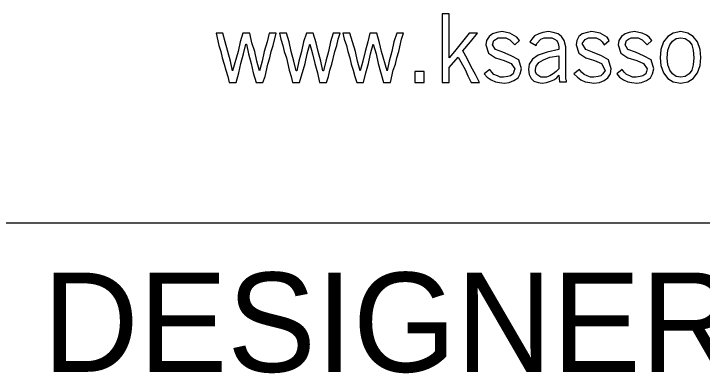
# Model space of a CAD drawing. Extents: x -4.8 to 34, y -3.1 to 22.
# Drawn here: x 32.021 to 32.714, y 2.849 to 3.211 of the extents above; entities that cross this region are included whole.
import ezdxf

# ---------------------------------------------------------------- set-up
doc = ezdxf.new("R2010")
doc.units = 0
for name, color, linetype in [('DV_X_Property_Line', 7, 'Continuous'), ('GE_X_Alignment', 7, 'Continuous'), ('RW_X_Esmt_SH', 7, 'Continuous')]:
    doc.layers.add(name, color=color, linetype=linetype)

msp = doc.modelspace()

# ---------------------------------------------------------------- linework, layer by layer
at = {"layer": 'DV_X_Property_Line'}
for points in [[(32.46802, 3.16708), (32.47496, 3.15459), (32.47774, 3.14834), (32.48121, 3.1414), (32.48954, 3.1414), (32.48537, 3.14973), (32.48121, 3.15737), (32.47705, 3.16569), (32.47288, 3.17333), (32.48052, 3.18235), (32.48746, 3.19137), (32.47913, 3.19137), (32.46455, 3.17264), (32.459, 3.16639), (32.459, 3.21081), (32.45206, 3.21081), (32.45206, 3.1414), (32.459, 3.1414), (32.459, 3.15667)], [(32.2376, 3.1414), (32.24454, 3.1414), (32.24732, 3.15112), (32.2494, 3.16084), (32.25217, 3.17055), (32.25426, 3.18027), (32.25495, 3.18027), (32.25703, 3.17055), (32.25981, 3.16084), (32.26189, 3.15112), (32.26467, 3.1414), (32.27161, 3.1414), (32.27369, 3.14765), (32.27647, 3.16014), (32.27855, 3.16639), (32.27994, 3.17264), (32.28202, 3.17888), (32.28479, 3.19137), (32.27785, 3.19137), (32.27577, 3.18235), (32.273, 3.17264), (32.27091, 3.16292), (32.26814, 3.1532), (32.26536, 3.16292), (32.26328, 3.17264), (32.2605, 3.18166), (32.25842, 3.19137), (32.25148, 3.19137), (32.2487, 3.18235), (32.24662, 3.17264), (32.24107, 3.1532), (32.23899, 3.16292), (32.23343, 3.18235), (32.23135, 3.19137), (32.22441, 3.19137), (32.22719, 3.17888), (32.22927, 3.17264), (32.23066, 3.16639), (32.23274, 3.16014), (32.23413, 3.1539), (32.23621, 3.14765)], [(32.30145, 3.1414), (32.30839, 3.1414), (32.31394, 3.16084), (32.31603, 3.17055), (32.3188, 3.18027), (32.32158, 3.17055), (32.32366, 3.16084), (32.32644, 3.15112), (32.32852, 3.1414), (32.33546, 3.1414), (32.33754, 3.14765), (32.33893, 3.1539), (32.34101, 3.16014), (32.34379, 3.17264), (32.34587, 3.17888), (32.34726, 3.18513), (32.34934, 3.19137), (32.3424, 3.19137), (32.33962, 3.18235), (32.33754, 3.17264), (32.33477, 3.16292), (32.33268, 3.1532), (32.33199, 3.1532), (32.32991, 3.16292), (32.32713, 3.17264), (32.32505, 3.18166), (32.32227, 3.19137), (32.31533, 3.19137), (32.31256, 3.18235), (32.31047, 3.17264), (32.3077, 3.16292), (32.30562, 3.1532), (32.30492, 3.1532), (32.30284, 3.16292), (32.30006, 3.17264), (32.29798, 3.18235), (32.2952, 3.19137), (32.28826, 3.19137), (32.28965, 3.18513), (32.29173, 3.17888), (32.29312, 3.17264), (32.2952, 3.16639), (32.29798, 3.1539), (32.30006, 3.14765)], [(32.366, 3.1414), (32.37294, 3.1414), (32.37502, 3.15112), (32.3778, 3.16084), (32.37988, 3.17055), (32.38266, 3.18027), (32.38543, 3.17055), (32.38751, 3.16084), (32.39307, 3.1414), (32.40001, 3.1414), (32.40278, 3.1539), (32.40486, 3.16014), (32.40625, 3.16639), (32.40834, 3.17264), (32.41111, 3.18513), (32.41319, 3.19137), (32.40625, 3.19137), (32.40348, 3.18235), (32.40139, 3.17264), (32.39862, 3.16292), (32.39654, 3.1532), (32.39098, 3.17264), (32.3889, 3.18166), (32.38613, 3.19137), (32.37919, 3.19137), (32.3771, 3.18235), (32.37433, 3.17264), (32.37224, 3.16292), (32.36947, 3.1532), (32.36669, 3.16292), (32.36461, 3.17264), (32.36183, 3.18235), (32.35906, 3.19137), (32.35212, 3.19137), (32.35351, 3.18513), (32.35559, 3.17888), (32.35698, 3.17264), (32.35906, 3.16639), (32.36045, 3.16014), (32.36253, 3.1539), (32.36392, 3.14765)], [(32.5055, 3.16639), (32.51453, 3.16361), (32.52147, 3.16084), (32.52494, 3.15528), (32.52424, 3.15251), (32.52355, 3.15043), (32.52077, 3.14834), (32.518, 3.14765), (32.51383, 3.14696), (32.51036, 3.14696), (32.50758, 3.14834), (32.50411, 3.14973), (32.50203, 3.15181), (32.49995, 3.15459), (32.4944, 3.15043), (32.49717, 3.14696), (32.50134, 3.14418), (32.5055, 3.1421), (32.50967, 3.1414), (32.51453, 3.14071), (32.51938, 3.1414), (32.52424, 3.14349), (32.52841, 3.14626), (32.53049, 3.15043), (32.53188, 3.15528), (32.5291, 3.16431), (32.52147, 3.16847), (32.51314, 3.17194), (32.5055, 3.17472), (32.50273, 3.17958), (32.50411, 3.18374), (32.50828, 3.18652), (32.51591, 3.18652), (32.52008, 3.18443), (32.52494, 3.17958), (32.52979, 3.18374), (32.52702, 3.18721), (32.52008, 3.19137), (32.51661, 3.19207), (32.51244, 3.19276), (32.50689, 3.19207), (32.50273, 3.19068), (32.49926, 3.1879), (32.49648, 3.18374), (32.49579, 3.17958), (32.49856, 3.17125)], [(32.56936, 3.17472), (32.55756, 3.17194), (32.54853, 3.16917), (32.54298, 3.165), (32.53951, 3.16014), (32.53882, 3.15459), (32.53951, 3.14973), (32.54159, 3.14557), (32.54437, 3.14279), (32.54853, 3.1414), (32.5527, 3.14071), (32.55686, 3.1414), (32.56103, 3.14279), (32.5645, 3.14418), (32.56727, 3.14626), (32.56936, 3.14904), (32.57005, 3.1421), (32.57699, 3.1421), (32.57699, 3.14349), (32.5763, 3.14487), (32.5763, 3.17749), (32.57491, 3.18374), (32.57213, 3.1879), (32.56866, 3.19068), (32.5638, 3.19207), (32.55894, 3.19276), (32.55339, 3.19207), (32.54923, 3.19068), (32.54506, 3.1886), (32.54229, 3.18513), (32.54021, 3.18235), (32.54645, 3.17888), (32.54715, 3.18096), (32.55131, 3.18513), (32.55478, 3.18652), (32.56241, 3.18652), (32.56519, 3.18513), (32.56727, 3.18374), (32.56866, 3.18096), (32.56936, 3.17749)], [(32.5992, 3.18652), (32.60683, 3.18652), (32.611, 3.18443), (32.61308, 3.18235), (32.61516, 3.17958), (32.62002, 3.18374), (32.61794, 3.18721), (32.611, 3.19137), (32.60267, 3.19276), (32.59781, 3.19207), (32.59295, 3.19068), (32.58948, 3.1879), (32.5874, 3.18374), (32.58671, 3.17958), (32.58948, 3.17125), (32.59642, 3.16639), (32.60545, 3.16361), (32.61239, 3.16084), (32.61596, 3.1537), (32.61377, 3.15043), (32.61169, 3.14834), (32.60892, 3.14765), (32.60475, 3.14696), (32.60128, 3.14696), (32.59781, 3.14834), (32.59504, 3.14973), (32.59226, 3.15181), (32.59018, 3.15459), (32.58462, 3.15043), (32.58809, 3.14696), (32.59156, 3.14418), (32.59573, 3.1421), (32.60059, 3.1414), (32.60475, 3.14071), (32.6103, 3.1414), (32.61516, 3.14349), (32.61863, 3.14626), (32.62141, 3.15043), (32.6221, 3.15528), (32.61933, 3.16431), (32.61239, 3.16847), (32.60336, 3.17194), (32.59642, 3.17472), (32.59301, 3.1807), (32.59573, 3.18478)], [(32.62766, 3.15043), (32.63043, 3.14696), (32.6346, 3.14418), (32.63876, 3.1421), (32.64292, 3.1414), (32.64778, 3.14071), (32.65264, 3.1414), (32.6575, 3.14349), (32.66166, 3.14626), (32.66375, 3.15043), (32.66513, 3.15528), (32.66236, 3.16431), (32.65472, 3.16847), (32.6464, 3.17194), (32.63876, 3.17472), (32.63598, 3.17958), (32.63737, 3.18374), (32.63945, 3.18513), (32.64223, 3.18652), (32.64917, 3.18652), (32.65334, 3.18443), (32.65819, 3.17958), (32.66305, 3.18374), (32.66028, 3.18721), (32.6575, 3.18929), (32.65334, 3.19137), (32.64987, 3.19207), (32.6457, 3.19276), (32.64015, 3.19207), (32.63598, 3.19068), (32.63251, 3.1879), (32.62974, 3.18374), (32.62904, 3.17958), (32.63182, 3.17125), (32.63876, 3.16639), (32.64778, 3.16361), (32.65472, 3.16084), (32.65819, 3.15528), (32.6575, 3.15251), (32.65681, 3.15043), (32.65403, 3.14834), (32.65125, 3.14765), (32.64709, 3.14696), (32.64362, 3.14696), (32.64084, 3.14834), (32.63737, 3.14973), (32.63529, 3.15181), (32.63321, 3.15459)], [(32.68457, 3.19137), (32.67902, 3.1879), (32.67485, 3.18235), (32.67207, 3.17472), (32.67138, 3.16639), (32.67207, 3.15875), (32.67485, 3.15112), (32.67902, 3.14557), (32.68457, 3.1421), (32.6922, 3.14071), (32.69914, 3.1421), (32.7047, 3.14557), (32.70886, 3.15112), (32.71164, 3.15875), (32.7123, 3.16674), (32.71164, 3.17472), (32.70886, 3.18235), (32.7047, 3.1879), (32.69914, 3.19137), (32.6922, 3.19276)], [(32.70539, 3.16639), (32.7047, 3.15945), (32.70331, 3.1539), (32.70053, 3.15043), (32.69637, 3.14765), (32.6922, 3.14696), (32.68734, 3.14765), (32.68387, 3.15043), (32.6811, 3.1539), (32.67902, 3.15945), (32.67832, 3.16639), (32.67902, 3.17402), (32.6811, 3.17958), (32.68387, 3.18305), (32.68734, 3.18582), (32.6922, 3.18652), (32.69637, 3.18582), (32.70053, 3.18305), (32.70331, 3.17958), (32.7047, 3.17402)], [(32.5638, 3.15043), (32.56033, 3.14834), (32.55686, 3.14696), (32.55131, 3.14696), (32.54715, 3.14973), (32.54576, 3.15181), (32.54576, 3.15459), (32.54645, 3.15806), (32.54923, 3.16153), (32.55409, 3.16431), (32.56033, 3.16708), (32.56936, 3.16847), (32.56936, 3.15528), (32.56658, 3.15251)], [(32.43402, 3.15251), (32.4243, 3.15251), (32.4243, 3.1414), (32.43402, 3.1414)]]:
    msp.add_lwpolyline(points, close=True, dxfattribs=at)
at = {"layer": 'GE_X_Alignment'}
msp.add_line((32, 3), (33.5, 3), dxfattribs=at)

# ---------------------------------------------------------------- texts
at = {"layer": 'RW_X_Esmt_SH'}
msp.add_text('DESIGNER', height=0.1, dxfattribs=at).set_placement((32.05, 2.85))

doc.saveas('drawing.dxf')
